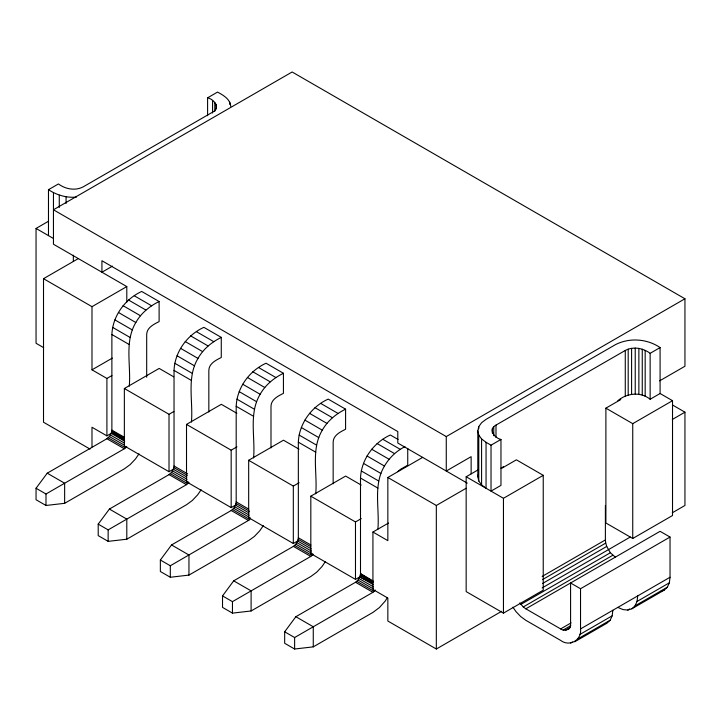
<?xml version="1.0" encoding="UTF-8"?>
<svg xmlns="http://www.w3.org/2000/svg" width="721" height="721" viewBox="0 0 721 721"><rect width="100%" height="100%" fill="white"/><g stroke="black" fill="none" stroke-linecap="round" stroke-linejoin="round"><path stroke-width="1.08" d="M146.687 377.254L146.687 334.517C146.805 327.631 153.843 324.234 159.116 321.602L159.116 301.504L141.713 291.455C124.967 299.08 112.638 315.969 111.881 334.517L111.881 430.122L111.214 433.375L109.394 436.529L106.906 438.728L47.235 473.183L36.05 488.252L36.05 499.734L45.991 505.475L64.638 503.321L124.309 468.875L130.104 464.648L135.494 458.953L138.973 453.87M129.284 386.177C131.105 365.15 124.291 341.736 135.836 322.512C141.1 313.139 149.58 306.218 159.116 301.504M201.132 489.748L197.653 494.84L192.255 500.536L186.469 504.763L126.797 539.209L108.15 541.363L98.209 535.622L98.209 524.14L109.394 509.062L169.065 474.616L171.544 472.408L173.364 469.263L174.031 466L174.031 370.405C174.788 351.857 187.118 334.968 203.872 327.343L221.275 337.392L221.275 357.49C216.003 360.121 208.964 363.519 208.838 370.405L208.838 412.015M191.435 422.064C193.264 401.038 186.451 377.624 197.996 358.4C203.259 349.027 211.731 342.105 221.275 337.392M263.282 525.636L259.812 530.719L254.414 536.424L248.619 540.642L188.956 575.097L170.309 577.251L160.359 571.501L160.359 560.019L171.544 544.95L231.216 510.504L233.703 508.296L235.524 505.142L236.191 501.888L236.191 406.293C236.948 387.745 249.277 370.855 266.022 363.231L283.425 373.271L283.425 393.369C278.153 396 271.114 399.398 270.997 406.293L270.997 447.903M253.594 457.952C255.414 436.917 248.601 413.503 260.146 394.279C265.409 384.915 273.89 377.984 283.425 373.271M325.441 561.524L321.963 566.607L316.564 572.303L310.778 576.53L251.106 610.975L232.459 613.129L222.519 607.388L222.519 595.907L233.703 580.838L293.375 546.383L295.862 544.184L297.683 541.029L298.341 537.776L298.341 442.171C299.098 423.624 311.427 406.734 328.181 399.11L345.584 409.158L345.584 429.256C340.312 431.888 333.273 435.286 333.156 442.171L333.156 483.791M315.744 493.831C317.573 472.805 310.76 449.39 322.305 430.167C327.568 420.794 336.04 413.872 345.584 409.158M387.42 597.547L385.266 601.017L379.372 607.605L372.928 612.417L313.265 646.863L294.619 649.017L284.669 643.276L284.669 631.794L295.862 616.716L355.525 582.271L358.013 580.063L359.833 576.917L360.5 573.655L360.5 478.059C361.257 459.511 373.586 442.622 390.331 434.997L398.073 439.459M377.903 529.16C379.67 508.305 372.991 485.107 384.455 466.054C389.277 457.772 396.37 450.967 404.941 446.66M512.946 607.181L515.885 611.489L520.688 616.554L525.834 620.312L560.641 640.401C569.5 647.242 582.027 640.014 580.531 628.919L580.531 588.733L670.034 537.055L670.034 577.251L669.358 582.802L667.367 587.191L664.203 590.12L631.884 608.785L627.766 610.056L622.971 609.578L617.825 607.388M574.7 641.798L607.028 623.133L610.182 620.204L612.174 615.815L612.85 610.263M631.884 608.785L635.048 605.847L637.031 601.458L637.715 595.907M477.816 430.834L478.771 435.033L481.583 438.954L486.053 442.315L486.053 488.252L481.583 484.891L478.771 480.97L477.816 476.77L477.816 430.834L478.771 426.634L481.583 422.713L486.053 419.352L615.337 344.71C629.316 337.446 647.107 338.699 660.085 347.576L660.085 393.513L672.522 400.687L672.522 515.524L632.741 538.488L605.892 522.986L605.892 408.158L620.808 399.542L620.312 399.254M477.816 476.77L478.293 474.661M660.085 347.576L650.144 353.326C643.123 348.054 633.236 346.197 625.278 350.451L495.994 425.093C487.684 429.157 494.462 438.08 500.969 439.45L500.969 485.377L491.028 491.118L491.028 445.19L500.969 439.45M36.05 488.252L45.991 493.993L124.309 448.777L126.797 446.569M98.209 524.14L108.15 529.881L186.469 484.665L188.956 482.457L171.544 472.408M222.519 595.907L232.459 601.647L310.778 556.432L313.265 554.233M397.794 471.651L400.281 469.443L407.735 465.144L407.735 448.39M284.669 631.794L294.619 637.535L372.928 592.32L375.416 590.111M519.832 602.909L523.257 606.947L525.834 608.821L560.641 628.919C565.066 632.344 571.329 628.73 570.581 623.178L570.581 582.992L580.531 588.733M160.359 560.019L170.309 565.76L249.908 519.607L232.504 509.558M48.478 235.623L48.478 189.686L58.428 183.945C65.449 189.208 75.335 191.065 83.285 186.811L212.569 112.179C220.878 108.114 214.101 99.192 207.594 97.822L207.594 115.748M207.594 97.822L217.544 92.081C223.285 95.217 230.296 99.11 230.756 106.429M43.702 347.693L36.05 343.277L36.05 228.44L48.658 221.158M90.053 449.093L43.512 422.227L43.512 278.685L78.319 258.587M112.449 266.148L101.931 272.223L101.931 260.741L397.794 431.555L397.794 443.036L467.262 483.142M43.512 278.685L91.991 306.668L126.797 286.579L126.797 302.09M91.991 306.668L91.991 369.828L112.296 358.112M91.991 369.828L106.906 378.444L111.881 375.569M173.851 468.92L169.011 471.714L124.363 445.939L124.363 388.52L159.17 368.422L173.725 376.831M91.991 446.93L91.991 427.247L106.906 435.863L111.214 433.375L124.751 441.189M124.363 388.52L169.011 414.296L173.851 411.511M236.001 504.808L231.171 507.602L186.514 481.817L186.514 424.408L221.32 404.31L236.858 413.277M186.514 424.408L231.171 450.183L236.966 446.831M298.161 540.696L293.321 543.49L248.673 517.705L248.673 460.286L283.479 440.198L299.008 449.165M248.673 460.286L293.321 486.071L299.125 482.719M361.275 576.025L355.48 579.369L310.823 553.593L310.823 496.174L345.629 476.076L361.167 485.044M684.95 298.773L292.131 71.983L53.453 209.784L446.272 436.575L684.95 298.773L684.95 366.241L659.598 380.877M501.654 611.3L436.331 649.017L387.844 621.024L387.844 598.06L372.928 589.445L372.928 532.035L387.844 540.642L387.844 477.482L422.659 457.384M310.823 496.174L355.48 521.95L361.275 518.606M503.456 466.721L500.969 468.154L501.465 468.443L516.389 459.827L543.237 475.328L543.237 590.166L503.456 613.129L466.163 591.599L466.163 476.77L478.591 469.587M372.928 532.035L388.538 523.022M387.844 477.482L436.331 505.475L466.163 488.252M617.825 400.687C626.909 393.062 640.645 391.512 650.144 399.254L660.085 393.513M466.163 476.77L503.456 498.301L543.237 475.328M605.892 408.158L632.741 423.66L672.522 400.687M672.278 419.496L684.95 412.178L684.95 505.475L672.278 512.793M542.156 576.44L605.388 539.93L605.388 505.448M542.498 579.603L605.73 543.093L605.388 539.93M542.516 583.505L606.721 546.437L605.73 543.093M542.147 587.921L630.352 537.001M520.859 604.414L610.363 552.746L615.337 557.153M523.257 606.947L612.76 555.269M525.834 608.821L660.085 531.314L670.034 537.055M560.641 628.919L571.095 622.881M563.209 630.019L570.816 625.621M565.615 630.253L570.365 627.513M567.67 629.613L569.572 628.523M580.531 628.919L670.034 577.251M579.855 634.471L612.174 615.815M637.031 601.458L669.358 582.802M570.581 643.069L572.483 641.969M577.863 638.869L610.182 620.204M627.766 610.056L629.667 608.957M635.048 605.847L667.367 587.191M661.121 591.076L664.203 590.12M76.462 197.076C66.611 198.05 56.689 195.112 48.478 189.686M372.667 583.361L359.833 576.917L373.37 584.731M124.427 437.665L111.8 431.158L124.562 438.963M124.246 439.116L111.584 432.258L124.129 440.486M372.964 582.108L360.329 575.241L372.802 582.901M672.522 404.995L684.95 412.178M486.053 442.315L491.028 445.19M36.05 228.44L53.453 238.489M126.797 286.579L53.453 244.23L53.453 192.561M134.259 295.763L151.662 305.812M196.409 331.651L213.813 341.7M258.569 367.53L275.972 377.579M320.719 403.418L338.122 413.466M382.878 439.305L400.281 449.354M128.464 299.99L145.867 310.03M190.623 335.869L208.027 345.918M252.774 371.757L270.177 381.806M314.933 407.644L332.336 417.693M377.083 443.523L394.486 453.572M123.066 305.686L140.469 315.735M185.225 341.565L202.628 351.614M247.375 377.453L264.778 387.501M309.534 413.34L326.937 423.389M371.685 449.228L389.088 459.268M118.433 312.463L135.836 322.512M180.592 348.351L197.996 358.4M242.743 384.239L260.146 394.279M304.902 420.118L322.305 430.167M367.052 456.005L384.455 466.054M114.873 319.872L132.276 329.921M177.033 355.75L194.436 365.799M239.192 391.638L256.595 401.687M301.342 427.526L318.745 437.575M363.501 463.414L380.904 473.454M112.638 327.388L130.041 337.437M174.797 363.276L192.201 373.325M236.948 399.164L254.36 409.213M299.107 435.042L316.51 445.091M361.266 470.93L378.669 480.979M111.881 334.517L129.284 344.566M174.031 370.405L191.435 380.454M236.191 406.293L253.594 416.332M298.341 442.171L315.744 452.22M360.5 478.059L377.903 488.108M111.881 430.122L124.445 437.377M174.031 466L187.568 473.814M236.191 501.888L248.763 509.143M298.341 537.776L310.913 545.031M373.072 580.919L360.5 573.655L373.271 581.829M173.869 467.587L187.397 475.4M236.019 503.474L249.556 511.288M298.179 539.353L310.742 546.617M173.364 469.263L186.901 477.077M235.524 505.142L249.06 512.955M297.683 541.029L311.211 548.843M110.421 435.015L123.958 442.829M172.58 470.903L187.081 479.276M234.731 506.791L249.232 515.164M296.89 542.67L311.391 551.042M359.04 578.557L373.55 586.93M109.394 436.529L123.895 444.902M233.703 508.296L250.142 517.786M295.862 544.184L312.292 553.674M358.013 580.063L373.487 588.994M108.195 437.791L125.598 447.84M170.345 473.679L187.748 483.728M294.664 545.446L312.067 555.494M356.814 581.333L374.217 591.382M106.906 438.728L124.309 448.777M169.065 474.616L186.469 484.665M231.216 510.504L248.619 520.544M293.375 546.383L310.778 556.432M355.525 582.271L372.928 592.32M47.235 473.183L64.638 483.232L64.638 503.321M109.394 509.062L126.797 519.111L126.797 539.209M171.544 544.95L188.956 554.999L188.956 575.097M233.703 580.838L251.106 590.887L251.106 610.975M295.862 616.716L313.265 626.765L313.265 646.863M610.363 552.746L606.721 546.437M650.144 353.326L650.144 399.254M645.169 350.451L645.169 396.388M642.258 349.162L642.258 395.09M638.869 348.351L638.869 394.279M635.228 348.072L635.228 394.008M632.741 423.66L632.741 538.488M631.587 348.351L631.587 394.279M628.198 349.162L628.198 395.09M625.278 350.451L625.278 396.388M503.456 498.301L503.456 613.129M495.994 425.093L495.994 437.413M493.759 426.769L493.759 435.736M492.362 428.734L492.362 433.213M481.583 438.954L481.583 484.891M478.771 426.634L478.771 428.869M478.771 435.033L478.771 480.97M471.137 473.895L471.137 456.672L446.272 471.02L446.272 436.575M436.331 505.475L436.331 649.017M355.48 521.95L355.48 579.369M294.619 637.535L294.619 649.017M293.321 486.071L293.321 543.49M232.459 601.647L232.459 613.129M231.171 450.183L231.171 507.602M229.792 102.229L229.792 104.473M216.21 104.329L216.21 108.817M214.804 102.373L214.804 111.331M212.569 100.688L212.569 113.017M170.309 565.76L170.309 577.251M169.011 414.296L169.011 471.714M108.15 529.881L108.15 541.363M106.906 378.444L106.906 435.863M73.344 255.189L73.344 261.453M66.062 196.761L66.062 203.484M59.275 195.139L59.275 207.459M45.991 493.993L45.991 505.475"/></g></svg>
